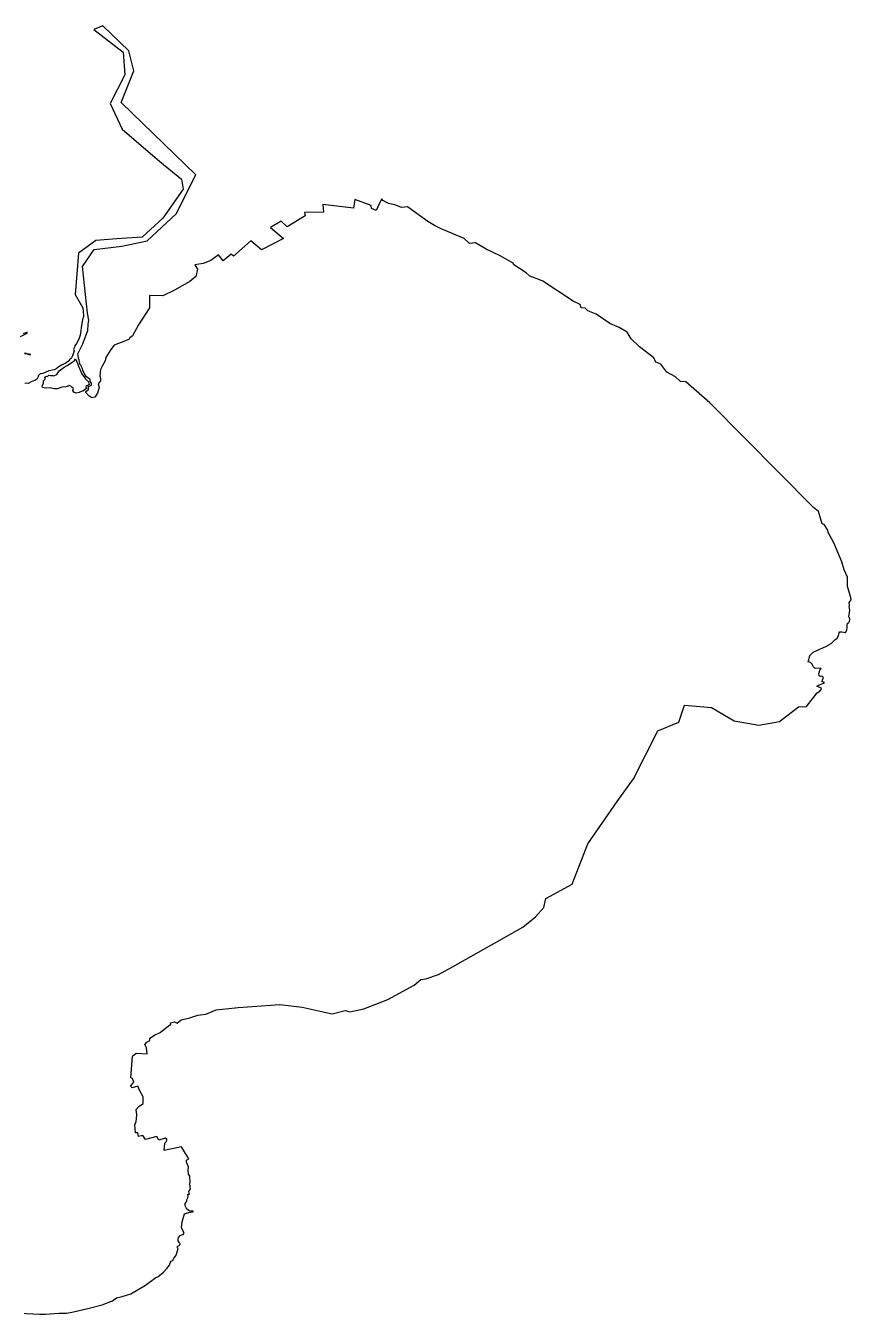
# Model space of a CAD drawing. Header units: inches. Extents: x 139.614 to 140.129, y 35.257 to 35.752.
# Drawn here: x 139.8682 to 140.1291, y 35.3443 to 35.7515 of the extents above; entities that cross this region are included whole.
import ezdxf

# ---------------------------------------------------------------- set-up
doc = ezdxf.new("R2010")
doc.units = ezdxf.units.IN
doc.header["$MEASUREMENT"] = 0

msp = doc.modelspace()

# ---------------------------------------------------------------- linework, layer by layer
for points in [[(139.86771, 35.34463), (139.86844, 35.3445), (139.87042, 35.34439), (139.87266, 35.3443), (139.8745, 35.34432), (139.87872, 35.34459), (139.88107, 35.34466), (139.88327, 35.34504), (139.88826, 35.34621), (139.89232, 35.34727), (139.89559, 35.34852), (139.8969, 35.3495), (139.89868, 35.34996), (139.90147, 35.3508), (139.90604, 35.35348), (139.90929, 35.35594), (139.90955, 35.35598), (139.90992, 35.35617), (139.91171, 35.35755), (139.91277, 35.35871), (139.91365, 35.35982), (139.91392, 35.36075), (139.91418, 35.36108), (139.91465, 35.36128), (139.91496, 35.36198), (139.91522, 35.36222), (139.91578, 35.36298), (139.91642, 35.36504), (139.91618, 35.36539), (139.91607, 35.36565), (139.91636, 35.36589), (139.91671, 35.366), (139.91691, 35.3662), (139.91698, 35.36635), (139.91699, 35.36653), (139.91696, 35.36661), (139.91675, 35.36689), (139.91636, 35.36753), (139.91637, 35.36805), (139.91646, 35.36856), (139.91703, 35.36917), (139.9175, 35.36945), (139.91794, 35.36955), (139.91826, 35.36999), (139.91777, 35.37093), (139.91741, 35.37171), (139.91767, 35.37354), (139.91835, 35.37599), (139.91872, 35.37618), (139.91974, 35.37646), (139.92113, 35.37662), (139.9211, 35.37691), (139.92011, 35.37692), (139.9194, 35.37729), (139.91887, 35.37788), (139.91855, 35.37861), (139.91858, 35.37927), (139.9191, 35.37989), (139.91907, 35.3805), (139.91943, 35.3811), (139.91956, 35.38165), (139.91939, 35.3823), (139.91996, 35.38224), (139.91983, 35.38271), (139.91974, 35.38305), (139.92031, 35.38398), (139.92021, 35.38434), (139.92015, 35.38503), (139.9199, 35.38532), (139.92011, 35.38552), (139.92022, 35.38603), (139.92002, 35.38793), (139.91969, 35.38857), (139.91954, 35.38977), (139.91964, 35.39092), (139.91899, 35.39232), (139.91898, 35.39298), (139.91979, 35.39343), (139.91872, 35.39514), (139.91739, 35.39726), (139.912, 35.39606), (139.91221, 35.39833), (139.91246, 35.39873), (139.91276, 35.3993), (139.91281, 35.39963), (139.9123, 35.39992), (139.9103, 35.39929), (139.90962, 35.40048), (139.90602, 35.39948), (139.90517, 35.4008), (139.90388, 35.4005), (139.90366, 35.40165), (139.90288, 35.40164), (139.90269, 35.4042), (139.90313, 35.4052), (139.90332, 35.40724), (139.90314, 35.40905), (139.90399, 35.40992), (139.90531, 35.4109), (139.9053, 35.41301), (139.9043, 35.41491), (139.9036, 35.41634), (139.90187, 35.41585), (139.9013, 35.4164), (139.90235, 35.41762), (139.90196, 35.41876), (139.90144, 35.41899), (139.902, 35.42585), (139.90315, 35.42684), (139.90657, 35.42658), (139.90633, 35.42849), (139.90586, 35.42954), (139.90652, 35.43028), (139.90739, 35.43077), (139.90746, 35.43153), (139.9089, 35.4325), (139.9107, 35.43338), (139.91243, 35.43467), (139.91323, 35.43535), (139.91408, 35.43593), (139.91393, 35.43645), (139.91521, 35.43674), (139.91605, 35.4363), (139.91731, 35.43731), (139.92006, 35.43799), (139.92255, 35.43884), (139.92515, 35.43911), (139.92835, 35.44054), (139.93536, 35.4412), (139.93976, 35.44161), (139.94851, 35.44215), (139.95553, 35.44131), (139.96504, 35.43924), (139.96918, 35.44032), (139.97067, 35.43986), (139.97502, 35.44086), (139.9826, 35.44381), (139.99099, 35.44827), (139.99307, 35.45006), (139.99464, 35.45031), (139.99864, 35.45173), (140.00312, 35.45408), (140.0253, 35.46668), (140.02936, 35.46991), (140.03195, 35.47285), (140.0326, 35.47566), (140.04094, 35.48021), (140.04588, 35.49299), (140.05508, 35.5064), (140.06025, 35.51351), (140.06798, 35.52872), (140.07459, 35.53138), (140.07638, 35.53684), (140.08489, 35.53606), (140.09208, 35.53186), (140.09993, 35.53045), (140.10643, 35.53167), (140.11247, 35.53629), (140.115, 35.53641), (140.11835, 35.54069), (140.11917, 35.54124), (140.11963, 35.5418), (140.11972, 35.54222), (140.1189, 35.54253), (140.11828, 35.54286), (140.11925, 35.54336), (140.12039, 35.54372), (140.12061, 35.54398), (140.11983, 35.54425), (140.12007, 35.5447), (140.12019, 35.54529), (140.12023, 35.54571), (140.11983, 35.54594), (140.11938, 35.54589), (140.11893, 35.54606), (140.11891, 35.54693), (140.1191, 35.5473), (140.1192, 35.54796), (140.11958, 35.54817), (140.11939, 35.54845), (140.11771, 35.54843), (140.11717, 35.54892), (140.11672, 35.54977), (140.1162, 35.55025), (140.11548, 35.55055), (140.11566, 35.55113), (140.11605, 35.55246), (140.11711, 35.55354), (140.11846, 35.55415), (140.12112, 35.55534), (140.12275, 35.55628), (140.12391, 35.55745), (140.12463, 35.55795), (140.12506, 35.55871), (140.12524, 35.55966), (140.12555, 35.56003), (140.12617, 35.55999), (140.12728, 35.55977), (140.12771, 35.56054), (140.12783, 35.56135), (140.12781, 35.56251), (140.12804, 35.56267), (140.12838, 35.5629), (140.12859, 35.56337), (140.12868, 35.56374), (140.1287, 35.56404), (140.12836, 35.56472), (140.12864, 35.56678), (140.12846, 35.56795), (140.1286, 35.56844), (140.12845, 35.56921), (140.1291, 35.57011), (140.12893, 35.57084), (140.12793, 35.57434), (140.12788, 35.57729), (140.12685, 35.57953), (140.12614, 35.58212), (140.12357, 35.58815), (140.12179, 35.59138), (140.12171, 35.59216), (140.12059, 35.59389), (140.11987, 35.59409), (140.11879, 35.59797), (140.11713, 35.5993), (140.08445, 35.63231), (140.07681, 35.63895), (140.07516, 35.63905), (140.07357, 35.6406), (140.07078, 35.64208), (140.06898, 35.64461), (140.06731, 35.64524), (140.06673, 35.64657), (140.06216, 35.6501), (140.05958, 35.65263), (140.05825, 35.65471), (140.05571, 35.65619), (140.05283, 35.6574), (140.04854, 35.66033), (140.0459, 35.66142), (140.04499, 35.66232), (140.04377, 35.66233), (140.04342, 35.66341), (140.04117, 35.66454), (140.03163, 35.67078), (140.03042, 35.67131), (140.0275, 35.67244), (140.02636, 35.67347), (140.02251, 35.67592), (140.0223, 35.67653), (140.0181, 35.67883), (140.01374, 35.68093), (140.0104, 35.68288), (140.0085, 35.68275), (140.00672, 35.68431), (139.99945, 35.68736), (139.99738, 35.68839), (139.99524, 35.68964), (139.98881, 35.69434), (139.98695, 35.69414), (139.98516, 35.69488), (139.98289, 35.69539), (139.98108, 35.69634), (139.98078, 35.69686), (139.98006, 35.69551), (139.97893, 35.69313), (139.97753, 35.69376), (139.9774, 35.69468), (139.97222, 35.69659), (139.97175, 35.69389), (139.96208, 35.69505), (139.96229, 35.69264), (139.95627, 35.69249), (139.9565, 35.69141), (139.95088, 35.68795), (139.94891, 35.68976), (139.94561, 35.68775), (139.94965, 35.68428), (139.9427, 35.68069), (139.93936, 35.68355), (139.93392, 35.67871), (139.93318, 35.67933), (139.93065, 35.67724), (139.92913, 35.67916), (139.92671, 35.67731), (139.9243, 35.67641), (139.92168, 35.67597), (139.92254, 35.67464), (139.92201, 35.6723), (139.92011, 35.67068), (139.91525, 35.66796), (139.91152, 35.66616), (139.90737, 35.66625), (139.90728, 35.66236), (139.90383, 35.65697), (139.90195, 35.65352), (139.9011, 35.65294), (139.90087, 35.65253), (139.89971, 35.65198), (139.89615, 35.65062), (139.89507, 35.64917), (139.89355, 35.64673), (139.8933, 35.64566), (139.89221, 35.64374), (139.89184, 35.64289), (139.89161, 35.64086), (139.8918, 35.6402), (139.89179, 35.63926), (139.89108, 35.63832), (139.89139, 35.63719), (139.89109, 35.63618), (139.89088, 35.63538), (139.89008, 35.63414), (139.88908, 35.63397), (139.8881, 35.63452), (139.88718, 35.63558), (139.88717, 35.63595), (139.88802, 35.63656), (139.88808, 35.63755), (139.88898, 35.63795), (139.88895, 35.63855), (139.88859, 35.63906), (139.88857, 35.63973), (139.88812, 35.64002), (139.88778, 35.64028), (139.88735, 35.64066), (139.88676, 35.64155), (139.88624, 35.64273), (139.8861, 35.6431), (139.886, 35.64332), (139.88592, 35.6435), (139.88584, 35.6437), (139.88578, 35.64391), (139.88577, 35.64409), (139.88558, 35.64428), (139.88531, 35.64458), (139.88529, 35.64482), (139.88526, 35.64499), (139.8852, 35.64523), (139.88505, 35.6458), (139.88489, 35.64651), (139.88473, 35.64741), (139.88469, 35.64789), (139.8863, 35.65105), (139.88647, 35.65163), (139.88778, 35.65525), (139.88793, 35.65711), (139.8881, 35.6585), (139.88774, 35.6607), (139.88617, 35.67549), (139.8898, 35.68077), (139.89857, 35.6819), (139.9066, 35.6836), (139.91574, 35.69209), (139.92196, 35.70445), (139.89834, 35.72729), (139.90237, 35.73724), (139.90083, 35.74364), (139.89257, 35.75153), (139.88976, 35.75039), (139.89899, 35.7432), (139.89951, 35.73607), (139.89487, 35.72698), (139.89869, 35.71884), (139.91058, 35.70865), (139.91739, 35.70308), (139.91794, 35.6999), (139.91151, 35.69073), (139.90502, 35.68467), (139.89701, 35.68416), (139.8904, 35.68369), (139.88488, 35.67964), (139.88388, 35.66661), (139.88627, 35.66243), (139.88637, 35.66126), (139.88648, 35.65996), (139.88646, 35.65951), (139.88629, 35.65911), (139.8859, 35.65755), (139.88546, 35.65369), (139.88503, 35.65247), (139.88425, 35.65113), (139.8837, 35.65038), (139.88372, 35.65021), (139.88325, 35.64927), (139.88346, 35.6488), (139.88303, 35.64724), (139.88282, 35.64683), (139.88256, 35.6464), (139.88194, 35.64597), (139.88207, 35.64585), (139.882, 35.64578), (139.88101, 35.645), (139.87947, 35.64427), (139.87806, 35.64332), (139.87781, 35.64307), (139.87714, 35.64277), (139.87616, 35.64259), (139.87552, 35.64242), (139.87439, 35.64195), (139.87356, 35.64165), (139.87272, 35.6415), (139.87214, 35.64084), (139.87216, 35.64054), (139.87187, 35.63999), (139.87124, 35.6395), (139.87015, 35.63911), (139.86898, 35.63849), (139.86829, 35.63856), (139.86788, 35.63846)], [(139.86652, 35.65328), (139.86864, 35.65439), (139.86861, 35.65464), (139.86739, 35.65412)], [(139.8678, 35.64794), (139.86861, 35.64782), (139.86913, 35.64767), (139.86981, 35.64764), (139.86941, 35.64775), (139.86886, 35.64778), (139.86841, 35.64795), (139.86777, 35.6481)], [(139.88738, 35.63688), (139.88729, 35.63675), (139.88712, 35.63663), (139.88668, 35.63635), (139.88621, 35.63606), (139.88568, 35.63595), (139.88509, 35.63561), (139.88411, 35.63541), (139.88337, 35.63568), (139.88313, 35.63622), (139.88326, 35.63692), (139.88277, 35.63726), (139.88247, 35.63758), (139.88193, 35.63782), (139.88161, 35.63761), (139.88097, 35.63737), (139.87962, 35.63731), (139.87826, 35.63674), (139.87725, 35.63677), (139.87587, 35.63709), (139.87458, 35.63694), (139.87347, 35.63716), (139.87336, 35.63759), (139.87352, 35.63785), (139.87381, 35.63859), (139.87381, 35.63904), (139.87386, 35.63936), (139.87432, 35.6398), (139.87447, 35.64006), (139.87424, 35.64019), (139.87422, 35.64043), (139.8747, 35.64081), (139.87512, 35.64073), (139.87551, 35.64107), (139.87606, 35.64096), (139.87672, 35.64097), (139.87711, 35.64088), (139.87802, 35.64131), (139.87867, 35.64229), (139.87885, 35.64262), (139.87936, 35.64294), (139.87994, 35.64331), (139.88034, 35.64364), (139.8813, 35.64418), (139.88244, 35.64487), (139.88362, 35.64576), (139.88391, 35.64623), (139.88421, 35.64554), (139.88466, 35.64455), (139.8849, 35.64399), (139.88591, 35.64157), (139.88708, 35.6399), (139.888, 35.63903), (139.8882, 35.63819), (139.88776, 35.63778), (139.88726, 35.63771), (139.88718, 35.63746), (139.88738, 35.63688)], [(139.88738, 35.63688), (139.88738, 35.63688)], [(139.88738, 35.63688), (139.88738, 35.63688)]]:
    msp.add_lwpolyline(points)

doc.saveas('drawing.dxf')
